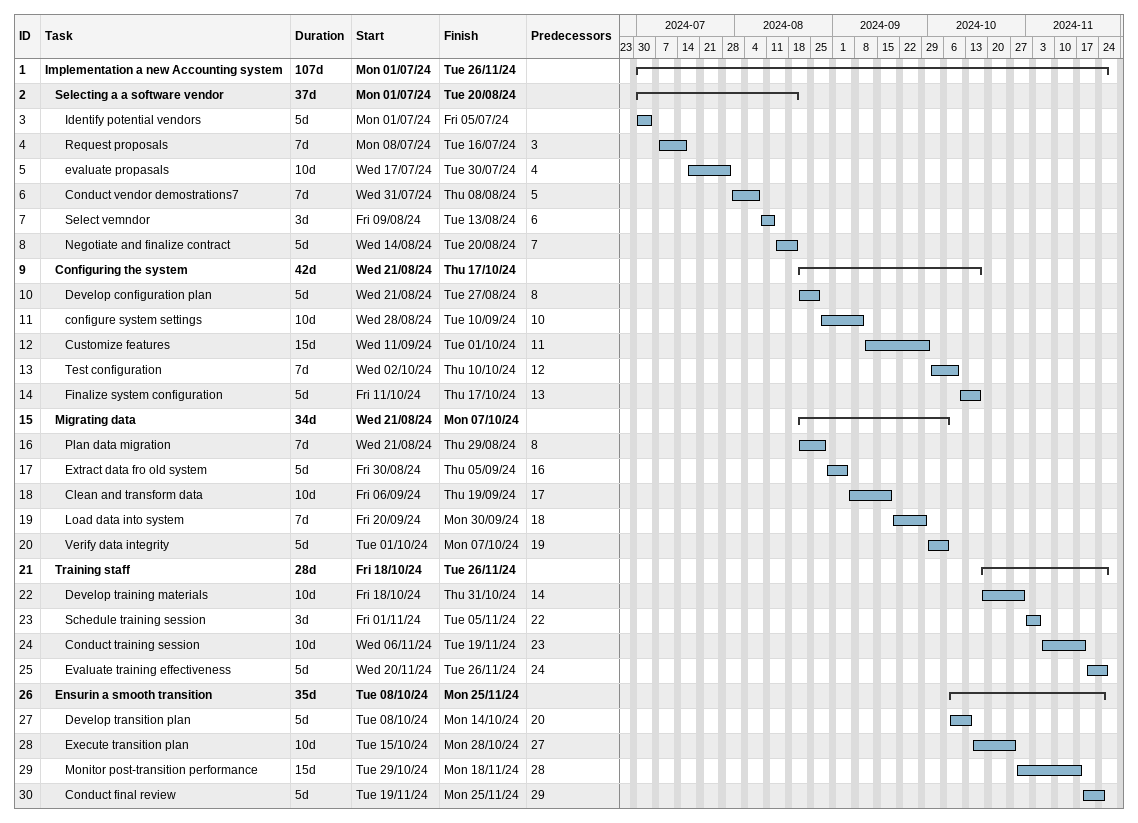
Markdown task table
| ID | Level | Task | Duration | Start | Finish | Predecessors |
|---|---|---|---|---|---|---|
| 1 | 1 | **Implementation a new Accounting system** | 107d | 2024-07-01 | 2024-11-26 |  |
| 2 | 2 | **Selecting a a software vendor** | 37d | 2024-07-01 | 2024-08-20 |  |
| 3 | 3 | Identify potential vendors | 5d | 2024-07-01 | 2024-07-05 |  |
| 4 | 3 | Request proposals | 7d | 2024-07-08 | 2024-07-16 | 3 |
| 5 | 3 | evaluate propasals | 10d | 2024-07-17 | 2024-07-30 | 4 |
| 6 | 3 | Conduct vendor demostrations7 | 7d | 2024-07-31 | 2024-08-08 | 5 |
| 7 | 3 | Select vemndor | 3d | 2024-08-09 | 2024-08-13 | 6 |
| 8 | 3 | Negotiate and finalize contract | 5d | 2024-08-14 | 2024-08-20 | 7 |
| 9 | 2 | **Configuring the system** | 42d | 2024-08-21 | 2024-10-17 |  |
| 10 | 3 | Develop configuration plan | 5d | 2024-08-21 | 2024-08-27 | 8 |
| 11 | 3 | configure system settings | 10d | 2024-08-28 | 2024-09-10 | 10 |
| 12 | 3 | Customize features | 15d | 2024-09-11 | 2024-10-01 | 11 |
| 13 | 3 | Test configuration | 7d | 2024-10-02 | 2024-10-10 | 12 |
| 14 | 3 | Finalize system configuration | 5d | 2024-10-11 | 2024-10-17 | 13 |
| 15 | 2 | **Migrating data** | 34d | 2024-08-21 | 2024-10-07 |  |
| 16 | 3 | Plan data migration | 7d | 2024-08-21 | 2024-08-29 | 8 |
| 17 | 3 | Extract data fro old system | 5d | 2024-08-30 | 2024-09-05 | 16 |
| 18 | 3 | Clean and transform data | 10d | 2024-09-06 | 2024-09-19 | 17 |
| 19 | 3 | Load data into system | 7d | 2024-09-20 | 2024-09-30 | 18 |
| 20 | 3 | Verify data integrity | 5d | 2024-10-01 | 2024-10-07 | 19 |
| 21 | 2 | **Training staff** | 28d | 2024-10-18 | 2024-11-26 |  |
| 22 | 3 | Develop training materials | 10d | 2024-10-18 | 2024-10-31 | 14 |
| 23 | 3 | Schedule training session | 3d | 2024-11-01 | 2024-11-05 | 22 |
| 24 | 3 | Conduct training session | 10d | 2024-11-06 | 2024-11-19 | 23 |
| 25 | 3 | Evaluate training effectiveness | 5d | 2024-11-20 | 2024-11-26 | 24 |
| 26 | 2 | **Ensurin a smooth transition** | 35d | 2024-10-08 | 2024-11-25 |  |
| 27 | 3 | Develop transition plan | 5d | 2024-10-08 | 2024-10-14 | 20 |
| 28 | 3 | Execute transition plan | 10d | 2024-10-15 | 2024-10-28 | 27 |
| 29 | 3 | Monitor post-transition performance | 15d | 2024-10-29 | 2024-11-18 | 28 |
| 30 | 3 | Conduct final review | 5d | 2024-11-19 | 2024-11-25 | 29 |
